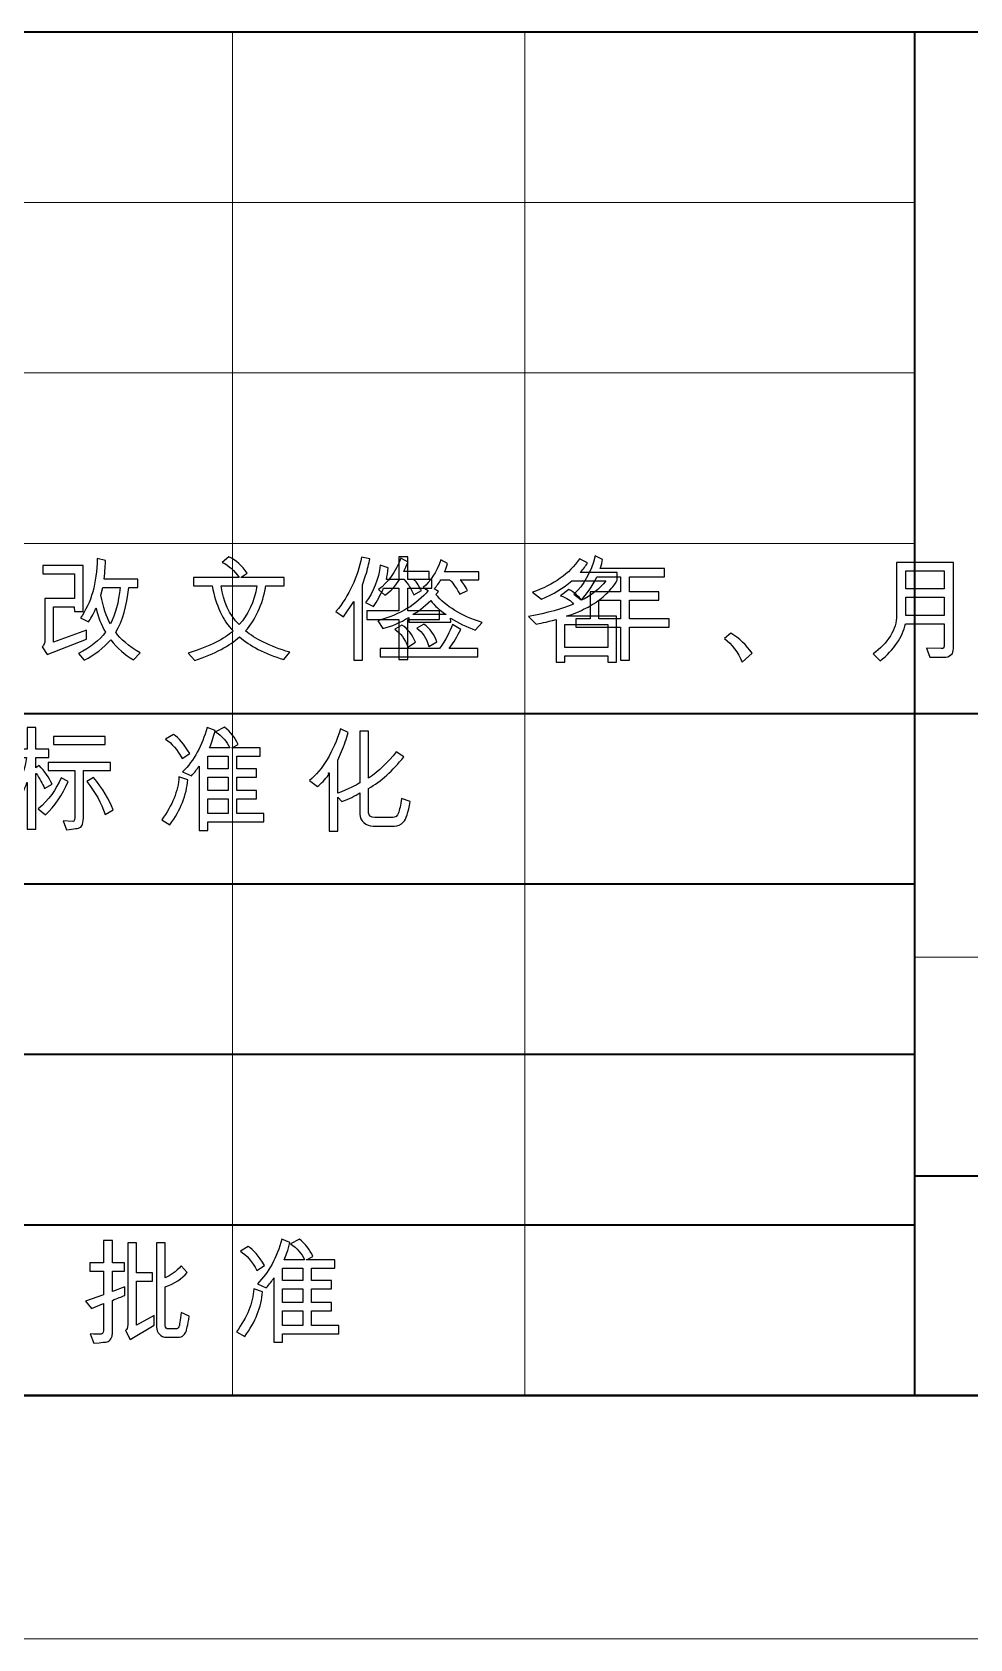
# Model space of a CAD drawing. Header units: millimetres. Extents: x -945 to 945, y -155 to 148.
# Drawn here: x -671.5 to -633, y -148.5 to -82.5 of the extents above; entities that cross this region are included whole.
import ezdxf

# ---------------------------------------------------------------- set-up
doc = ezdxf.new("R2010")
doc.units = ezdxf.units.MM
doc.header["$MEASUREMENT"] = 0
doc.layers.add('layer 1', color=7, linetype='Continuous')

msp = doc.modelspace()

# ---------------------------------------------------------------- linework, layer by layer
at = {"layer": 'layer 1', "lineweight": 35}
for points in [[(-535.2319, -82.5), (-535.2319, -82.5), (-715.2319, -82.5), (-715.2319, -82.5)], [(-635.2319, -82.5), (-635.2319, -82.5), (-635.2319, -138.5), (-635.2319, -138.5)], [(-585.2319, -110.5), (-585.2319, -110.5), (-715.2319, -110.5), (-715.2319, -110.5)], [(-635.2319, -117.5), (-635.2319, -117.5), (-715.2319, -117.5), (-715.2319, -117.5)], [(-635.2319, -124.5), (-635.2319, -124.5), (-715.2319, -124.5), (-715.2319, -124.5)], [(-535.2319, -129.5), (-535.2319, -129.5), (-635.2319, -129.5), (-635.2319, -129.5)], [(-635.2319, -131.5), (-635.2319, -131.5), (-715.2319, -131.5), (-715.2319, -131.5)], [(-935.2319, -138.5), (-935.2319, -138.5), (-535.2319, -138.5), (-535.2319, -138.5)], [(-535.2319, -138.5), (-535.2319, -138.5), (-715.2319, -138.5), (-715.2319, -138.5)]]:
    msp.add_open_spline(points, degree=3, dxfattribs=at)
at = {"layer": 'layer 1', "lineweight": 18}
for points in [[(-663.2319, -82.5), (-663.2319, -82.5), (-663.2319, -138.5), (-663.2319, -138.5)], [(-651.2319, -82.5), (-651.2319, -82.5), (-651.2319, -138.5), (-651.2319, -138.5)], [(-635.2319, -89.5), (-635.2319, -89.5), (-715.2319, -89.5), (-715.2319, -89.5)], [(-635.2319, -96.5), (-635.2319, -96.5), (-715.2319, -96.5), (-715.2319, -96.5)], [(-635.2319, -103.5), (-635.2319, -103.5), (-715.2319, -103.5), (-715.2319, -103.5)], [(-585.2319, -120.5), (-585.2319, -120.5), (-635.2319, -120.5), (-635.2319, -120.5)], [(-945.2319, -148.5), (-945.2319, -148.5), (-525.2319, -148.5), (-525.2319, -148.5)]]:
    msp.add_open_spline(points, degree=3, dxfattribs=at)
at = {"layer": 'layer 1', "color": 3}
for points, knots in [([(-667.0198, -108.0015), (-667.0198, -108.0015), (-667.3028, -108.279), (-667.3028, -108.279), (-667.6485, -108.0846), (-667.9597, -107.8102), (-668.2349, -107.4567), (-668.5257, -107.7985), (-668.8895, -108.0783), (-669.3261, -108.2978), (-669.3261, -108.2978), (-669.5605, -108.0195), (-669.5605, -108.0195), (-669.0674, -107.7718), (-668.6958, -107.4802), (-668.4465, -107.1447), (-668.6237, -106.8476), (-668.7538, -106.5215), (-668.8369, -106.1664), (-668.8369, -106.1664), (-668.8463, -106.1664), (-668.8463, -106.1664), (-668.9639, -106.4399), (-669.0643, -106.6257), (-669.1466, -106.7222), (-669.1466, -106.7222), (-669.4774, -106.5615), (-669.4774, -106.5615), (-669.0337, -105.9484), (-668.8048, -105.1371), (-668.7907, -104.1266), (-668.7907, -104.1266), (-668.4512, -104.205), (-668.4512, -104.205), (-668.4465, -104.3688), (-668.4654, -104.6244), (-668.5085, -104.9717), (-668.5085, -104.9717), (-667.1256, -104.9717), (-667.1256, -104.9717), (-667.1256, -104.9717), (-667.1256, -105.3166), (-667.1256, -105.3166), (-667.1256, -105.3166), (-667.4957, -105.3166), (-667.4957, -105.3166), (-667.5709, -106.0746), (-667.7481, -106.6853), (-668.0287, -107.1494), (-667.8374, -107.4355), (-667.5011, -107.7193), (-667.0198, -108.0015)], [0, 0, 0, 0, 0.0588235, 0.0588235, 0.0588235, 0.1176471, 0.1176471, 0.1176471, 0.1764706, 0.1764706, 0.1764706, 0.2352941, 0.2352941, 0.2352941, 0.2941176, 0.2941176, 0.2941176, 0.3529412, 0.3529412, 0.3529412, 0.4117647, 0.4117647, 0.4117647, 0.4705882, 0.4705882, 0.4705882, 0.5294118, 0.5294118, 0.5294118, 0.5882353, 0.5882353, 0.5882353, 0.6470588, 0.6470588, 0.6470588, 0.7058824, 0.7058824, 0.7058824, 0.7647059, 0.7647059, 0.7647059, 0.8235294, 0.8235294, 0.8235294, 0.8823529, 0.8823529, 0.8823529, 0.9411765, 0.9411765, 0.9411765, 1, 1, 1, 1]), ([(-660.8859, -107.9733), (-660.8859, -107.9733), (-661.1297, -108.2743), (-661.1297, -108.2743), (-661.9152, -108.0235), (-662.5219, -107.7122), (-662.9507, -107.3422), (-663.3458, -107.7083), (-663.9549, -108.0313), (-664.7788, -108.3112), (-664.7788, -108.3112), (-665.0477, -108.0148), (-665.0477, -108.0148), (-664.1658, -107.7303), (-663.5543, -107.4245), (-663.2125, -107.0984), (-663.6304, -106.6665), (-663.9165, -106.0503), (-664.0694, -105.25), (-664.0694, -105.25), (-664.836, -105.25), (-664.836, -105.25), (-664.836, -105.25), (-664.836, -104.9027), (-664.836, -104.9027), (-664.836, -104.9027), (-662.9601, -104.9027), (-662.9601, -104.9027), (-663.153, -104.6213), (-663.3834, -104.4135), (-663.6515, -104.2803), (-663.6515, -104.2803), (-663.3826, -104.0553), (-663.3826, -104.0553), (-663.0918, -104.1979), (-662.8417, -104.419), (-662.634, -104.7193), (-662.634, -104.7193), (-662.8747, -104.8917), (-662.8747, -104.8917), (-662.8747, -104.8917), (-662.8747, -104.9027), (-662.8747, -104.9027), (-662.8747, -104.9027), (-661.1156, -104.9027), (-661.1156, -104.9027), (-661.1156, -104.9027), (-661.1156, -105.25), (-661.1156, -105.25), (-661.1156, -105.25), (-661.8642, -105.25), (-661.8642, -105.25), (-662.0022, -106.0151), (-662.2797, -106.6304), (-662.6959, -107.0937), (-662.3165, -107.4245), (-661.7129, -107.7177), (-660.8859, -107.9733)], [0, 0, 0, 0, 0.0526316, 0.0526316, 0.0526316, 0.1052632, 0.1052632, 0.1052632, 0.1578947, 0.1578947, 0.1578947, 0.2105263, 0.2105263, 0.2105263, 0.2631579, 0.2631579, 0.2631579, 0.3157895, 0.3157895, 0.3157895, 0.3684211, 0.3684211, 0.3684211, 0.4210526, 0.4210526, 0.4210526, 0.4736842, 0.4736842, 0.4736842, 0.5263158, 0.5263158, 0.5263158, 0.5789474, 0.5789474, 0.5789474, 0.6315789, 0.6315789, 0.6315789, 0.6842105, 0.6842105, 0.6842105, 0.7368421, 0.7368421, 0.7368421, 0.7894737, 0.7894737, 0.7894737, 0.8421053, 0.8421053, 0.8421053, 0.8947368, 0.8947368, 0.8947368, 0.9473684, 0.9473684, 0.9473684, 1, 1, 1, 1]), ([(-657.5999, -104.1407), (-657.6305, -104.3195), (-657.6861, -104.5452), (-657.7677, -104.818), (-657.7677, -104.818), (-657.8915, -105.2084), (-657.8915, -105.2084), (-657.8915, -105.2084), (-657.8915, -108.3018), (-657.8915, -108.3018), (-657.8915, -108.3018), (-658.2474, -108.3018), (-658.2474, -108.3018), (-658.2474, -108.3018), (-658.2474, -105.8857), (-658.2474, -105.8857), (-658.2474, -105.8857), (-658.6817, -106.5152), (-658.6817, -106.5152), (-658.6817, -106.5152), (-658.9866, -106.2996), (-658.9866, -106.2996), (-658.4418, -105.6349), (-658.0922, -104.8917), (-657.9378, -104.0694), (-657.9378, -104.0694), (-657.5999, -104.1407), (-657.5999, -104.1407)], [0, 0, 0, 0, 0.1111111, 0.1111111, 0.1111111, 0.2222222, 0.2222222, 0.2222222, 0.3333333, 0.3333333, 0.3333333, 0.4444444, 0.4444444, 0.4444444, 0.5555556, 0.5555556, 0.5555556, 0.6666667, 0.6666667, 0.6666667, 0.7777778, 0.7777778, 0.7777778, 0.8888889, 0.8888889, 0.8888889, 1, 1, 1, 1]), ([(-654.7292, -106.632), (-654.7292, -106.632), (-656.0289, -106.632), (-656.0289, -106.632), (-656.0289, -106.632), (-656.0289, -108.2743), (-656.0289, -108.2743), (-656.0289, -108.2743), (-656.3989, -108.2743), (-656.3989, -108.2743), (-656.3989, -108.2743), (-656.3989, -106.632), (-656.3989, -106.632), (-656.3989, -106.632), (-657.712, -106.632), (-657.712, -106.632), (-657.712, -106.632), (-657.712, -106.2761), (-657.712, -106.2761), (-657.712, -106.2761), (-656.3989, -106.2761), (-656.3989, -106.2761), (-656.3989, -106.2761), (-656.3989, -105.3393), (-656.3989, -105.3393), (-656.3989, -105.3393), (-657.0347, -105.3393), (-657.0347, -105.3393), (-657.1585, -105.6255), (-657.295, -105.8787), (-657.4439, -106.0974), (-657.4439, -106.0974), (-657.7724, -105.932), (-657.7724, -105.932), (-657.4368, -105.4922), (-657.2362, -104.9811), (-657.1703, -104.3978), (-657.1703, -104.3978), (-656.8465, -104.5013), (-656.8465, -104.5013), (-656.856, -104.6848), (-656.8795, -104.8447), (-656.9179, -104.9811), (-656.9179, -104.9811), (-656.3989, -104.9811), (-656.3989, -104.9811), (-656.3989, -104.9811), (-656.3989, -104.0506), (-656.3989, -104.0506), (-656.3989, -104.0506), (-656.0289, -104.0506), (-656.0289, -104.0506), (-656.0289, -104.0506), (-656.0289, -104.9811), (-656.0289, -104.9811), (-656.0289, -104.9811), (-655.0506, -104.9811), (-655.0506, -104.9811), (-655.0506, -104.9811), (-655.0506, -105.3393), (-655.0506, -105.3393), (-655.0506, -105.3393), (-656.0289, -105.3393), (-656.0289, -105.3393), (-656.0289, -105.3393), (-656.0289, -106.2761), (-656.0289, -106.2761), (-656.0289, -106.2761), (-654.7292, -106.2761), (-654.7292, -106.2761), (-654.7292, -106.2761), (-654.7292, -106.632), (-654.7292, -106.632)], [0, 0, 0, 0, 0.0416667, 0.0416667, 0.0416667, 0.0833333, 0.0833333, 0.0833333, 0.125, 0.125, 0.125, 0.1666667, 0.1666667, 0.1666667, 0.2083333, 0.2083333, 0.2083333, 0.25, 0.25, 0.25, 0.2916667, 0.2916667, 0.2916667, 0.3333333, 0.3333333, 0.3333333, 0.375, 0.375, 0.375, 0.4166667, 0.4166667, 0.4166667, 0.4583333, 0.4583333, 0.4583333, 0.5, 0.5, 0.5, 0.5416667, 0.5416667, 0.5416667, 0.5833333, 0.5833333, 0.5833333, 0.625, 0.625, 0.625, 0.6666667, 0.6666667, 0.6666667, 0.7083333, 0.7083333, 0.7083333, 0.75, 0.75, 0.75, 0.7916667, 0.7916667, 0.7916667, 0.8333333, 0.8333333, 0.8333333, 0.875, 0.875, 0.875, 0.9166667, 0.9166667, 0.9166667, 0.9583333, 0.9583333, 0.9583333, 1, 1, 1, 1]), ([(-652.9791, -106.7559), (-652.9791, -106.7559), (-653.266, -107.0616), (-653.266, -107.0616), (-653.6242, -106.9315), (-653.9629, -106.7669), (-654.2811, -106.5678), (-654.2811, -106.5678), (-654.2764, -106.7402), (-654.2764, -106.7402), (-654.2764, -106.7402), (-655.9987, -106.7402), (-655.9987, -106.7402), (-655.9987, -106.7402), (-655.9987, -106.5427), (-655.9987, -106.5427), (-656.3436, -106.7551), (-656.698, -106.9064), (-657.0625, -106.995), (-657.0625, -106.995), (-657.2647, -106.6799), (-657.2647, -106.6799), (-656.364, -106.429), (-655.6742, -106.0135), (-655.1952, -105.4334), (-655.1952, -105.4334), (-655.4021, -105.3064), (-655.4021, -105.3064), (-655.1121, -105.0783), (-654.8706, -104.702), (-654.6762, -104.1768), (-654.6762, -104.1768), (-654.405, -104.3328), (-654.405, -104.3328), (-654.4371, -104.4528), (-654.4779, -104.5664), (-654.5265, -104.6754), (-654.5265, -104.6754), (-653.1147, -104.6754), (-653.1147, -104.6754), (-653.1147, -104.6754), (-653.1147, -104.9921), (-653.1147, -104.9921), (-653.1147, -104.9921), (-653.8813, -104.9921), (-653.8813, -104.9921), (-653.8061, -105.0674), (-653.7065, -105.2155), (-653.5803, -105.4381), (-653.5803, -105.4381), (-653.9064, -105.5894), (-653.9064, -105.5894), (-654.0781, -105.268), (-654.2192, -105.0689), (-654.329, -104.9921), (-654.329, -104.9921), (-654.6762, -104.9921), (-654.6762, -104.9921), (-654.7601, -105.1316), (-654.851, -105.2563), (-654.949, -105.3668), (-654.949, -105.3668), (-654.7703, -105.4766), (-654.7703, -105.4766), (-654.7703, -105.4766), (-654.8848, -105.5941), (-654.8848, -105.5941), (-654.481, -106.0872), (-653.8453, -106.4745), (-652.9791, -106.7559)], [0, 0, 0, 0, 0.0434783, 0.0434783, 0.0434783, 0.0869565, 0.0869565, 0.0869565, 0.1304348, 0.1304348, 0.1304348, 0.173913, 0.173913, 0.173913, 0.2173913, 0.2173913, 0.2173913, 0.2608696, 0.2608696, 0.2608696, 0.3043478, 0.3043478, 0.3043478, 0.3478261, 0.3478261, 0.3478261, 0.3913043, 0.3913043, 0.3913043, 0.4347826, 0.4347826, 0.4347826, 0.4782609, 0.4782609, 0.4782609, 0.5217391, 0.5217391, 0.5217391, 0.5652174, 0.5652174, 0.5652174, 0.6086957, 0.6086957, 0.6086957, 0.6521739, 0.6521739, 0.6521739, 0.6956522, 0.6956522, 0.6956522, 0.7391304, 0.7391304, 0.7391304, 0.7826087, 0.7826087, 0.7826087, 0.826087, 0.826087, 0.826087, 0.8695652, 0.8695652, 0.8695652, 0.9130435, 0.9130435, 0.9130435, 0.9565217, 0.9565217, 0.9565217, 1, 1, 1, 1]), ([(-655.1607, -104.967), (-655.1607, -104.967), (-655.7878, -104.9764), (-655.7878, -104.9764), (-655.6624, -105.1167), (-655.5589, -105.2727), (-655.4774, -105.4421), (-655.4774, -105.4421), (-655.7925, -105.6075), (-655.7925, -105.6075), (-655.8811, -105.3872), (-656.0175, -105.1755), (-656.2009, -104.9717), (-656.2009, -104.9717), (-656.3664, -104.9717), (-656.3664, -104.9717), (-656.5255, -105.2469), (-656.7309, -105.4656), (-656.9817, -105.6263), (-656.9817, -105.6263), (-657.2365, -105.3919), (-657.2365, -105.3919), (-656.8492, -105.1089), (-656.5435, -104.6809), (-656.3185, -104.1078), (-656.3185, -104.1078), (-656.0269, -104.2709), (-656.0269, -104.2709), (-656.0849, -104.412), (-656.1445, -104.539), (-656.2057, -104.6527), (-656.2057, -104.6527), (-655.1607, -104.6613), (-655.1607, -104.6613), (-655.1607, -104.6613), (-655.1607, -104.967), (-655.1607, -104.967)], [0, 0, 0, 0, 0.0833333, 0.0833333, 0.0833333, 0.1666667, 0.1666667, 0.1666667, 0.25, 0.25, 0.25, 0.3333333, 0.3333333, 0.3333333, 0.4166667, 0.4166667, 0.4166667, 0.5, 0.5, 0.5, 0.5833333, 0.5833333, 0.5833333, 0.6666667, 0.6666667, 0.6666667, 0.75, 0.75, 0.75, 0.8333333, 0.8333333, 0.8333333, 0.9166667, 0.9166667, 0.9166667, 1, 1, 1, 1]), ([(-647.4393, -105.0062), (-647.4393, -105.0321), (-647.5005, -105.1246), (-647.622, -105.2829), (-647.7443, -105.4413), (-647.8987, -105.5965), (-648.086, -105.7478), (-648.2734, -105.8991), (-648.4866, -106.0378), (-648.7257, -106.1633), (-648.9648, -106.2887), (-649.229, -106.3984), (-649.5183, -106.4917), (-649.5183, -106.4917), (-647.4668, -106.4917), (-647.4668, -106.4917), (-647.4668, -106.4917), (-647.4668, -108.3818), (-647.4668, -108.3818), (-647.4668, -108.3818), (-647.8258, -108.3818), (-647.8258, -108.3818), (-647.8258, -108.3818), (-647.8258, -108.1199), (-647.8258, -108.1199), (-647.8258, -108.1199), (-649.5896, -108.1199), (-649.5896, -108.1199), (-649.5896, -108.1199), (-649.5896, -108.3818), (-649.5896, -108.3818), (-649.5896, -108.3818), (-649.9478, -108.3818), (-649.9478, -108.3818), (-649.9478, -108.3818), (-649.9478, -106.6226), (-649.9478, -106.6226), (-650.3641, -106.7363), (-650.6377, -106.8022), (-650.7694, -106.8202), (-650.7694, -106.8202), (-651.0751, -106.5011), (-651.0751, -106.5011), (-650.299, -106.3569), (-649.6829, -106.1884), (-649.2266, -105.9932), (-649.3293, -105.8591), (-649.5081, -105.7439), (-649.7636, -105.649), (-649.7636, -105.649), (-649.4305, -105.3919), (-649.4305, -105.3919), (-649.1984, -105.5158), (-649.0236, -105.6631), (-648.9068, -105.8325), (-648.5109, -105.6459), (-648.1754, -105.3825), (-647.901, -105.043), (-647.901, -105.043), (-649.3019, -105.043), (-649.3019, -105.043), (-649.6468, -105.3409), (-650.0623, -105.591), (-650.5491, -105.7917), (-650.5491, -105.7917), (-650.9215, -105.5087), (-650.9215, -105.5087), (-650.0396, -105.203), (-649.3944, -104.7452), (-648.9875, -104.1353), (-648.9875, -104.1353), (-648.6638, -104.3054), (-648.6638, -104.3054), (-648.7312, -104.4222), (-648.8284, -104.5539), (-648.9554, -104.7005), (-648.9554, -104.7005), (-647.4393, -104.7005), (-647.4393, -104.7005), (-647.4393, -104.7005), (-647.4393, -105.0062), (-647.4393, -105.0062)], [0, 0, 0, 0, 0.037037, 0.037037, 0.037037, 0.0740741, 0.0740741, 0.0740741, 0.1111111, 0.1111111, 0.1111111, 0.1481481, 0.1481481, 0.1481481, 0.1851852, 0.1851852, 0.1851852, 0.2222222, 0.2222222, 0.2222222, 0.2592593, 0.2592593, 0.2592593, 0.2962963, 0.2962963, 0.2962963, 0.3333333, 0.3333333, 0.3333333, 0.3703704, 0.3703704, 0.3703704, 0.4074074, 0.4074074, 0.4074074, 0.4444444, 0.4444444, 0.4444444, 0.4814815, 0.4814815, 0.4814815, 0.5185185, 0.5185185, 0.5185185, 0.5555556, 0.5555556, 0.5555556, 0.5925926, 0.5925926, 0.5925926, 0.6296296, 0.6296296, 0.6296296, 0.6666667, 0.6666667, 0.6666667, 0.7037037, 0.7037037, 0.7037037, 0.7407407, 0.7407407, 0.7407407, 0.7777778, 0.7777778, 0.7777778, 0.8148148, 0.8148148, 0.8148148, 0.8518519, 0.8518519, 0.8518519, 0.8888889, 0.8888889, 0.8888889, 0.9259259, 0.9259259, 0.9259259, 0.962963, 0.962963, 0.962963, 1, 1, 1, 1]), ([(-645.3082, -106.9377), (-645.3082, -106.9377), (-646.9317, -106.9377), (-646.9317, -106.9377), (-646.9317, -106.9377), (-646.9317, -108.2924), (-646.9317, -108.2924), (-646.9317, -108.2924), (-647.3017, -108.2924), (-647.3017, -108.2924), (-647.3017, -108.2924), (-647.3017, -106.9377), (-647.3017, -106.9377), (-647.3017, -106.9377), (-649.1368, -106.9377), (-649.1368, -106.9377), (-649.1368, -106.9377), (-649.1368, -106.5952), (-649.1368, -106.5952), (-649.1368, -106.5952), (-648.5489, -106.5952), (-648.5489, -106.5952), (-648.5489, -106.5952), (-648.5489, -105.4859), (-648.5489, -105.4859), (-648.5489, -105.4859), (-647.3017, -105.4859), (-647.3017, -105.4859), (-647.3017, -105.4859), (-647.3017, -104.8729), (-647.3017, -104.8729), (-647.3017, -104.8729), (-648.2706, -104.8729), (-648.2706, -104.8729), (-648.4729, -105.2923), (-648.69, -105.6074), (-648.9205, -105.8191), (-648.9205, -105.8191), (-649.2168, -105.58), (-649.2168, -105.58), (-648.8099, -105.2186), (-648.5199, -104.6981), (-648.3467, -104.0184), (-648.3467, -104.0184), (-648.0456, -104.1635), (-648.0456, -104.1635), (-648.0566, -104.2552), (-648.0864, -104.3775), (-648.135, -104.5303), (-648.135, -104.5303), (-645.501, -104.5303), (-645.501, -104.5303), (-645.501, -104.5303), (-645.501, -104.8729), (-645.501, -104.8729), (-645.501, -104.8729), (-646.9317, -104.8729), (-646.9317, -104.8729), (-646.9317, -104.8729), (-646.9317, -105.4859), (-646.9317, -105.4859), (-646.9317, -105.4859), (-645.7307, -105.4859), (-645.7307, -105.4859), (-645.7307, -105.4859), (-645.7307, -105.8285), (-645.7307, -105.8285), (-645.7307, -105.8285), (-646.9317, -105.8285), (-646.9317, -105.8285), (-646.9317, -105.8285), (-646.9317, -106.5952), (-646.9317, -106.5952), (-646.9317, -106.5952), (-645.3082, -106.5952), (-645.3082, -106.5952), (-645.3082, -106.5952), (-645.3082, -106.9377), (-645.3082, -106.9377)], [0, 0, 0, 0, 0.0384615, 0.0384615, 0.0384615, 0.0769231, 0.0769231, 0.0769231, 0.1153846, 0.1153846, 0.1153846, 0.1538462, 0.1538462, 0.1538462, 0.1923077, 0.1923077, 0.1923077, 0.2307692, 0.2307692, 0.2307692, 0.2692308, 0.2692308, 0.2692308, 0.3076923, 0.3076923, 0.3076923, 0.3461538, 0.3461538, 0.3461538, 0.3846154, 0.3846154, 0.3846154, 0.4230769, 0.4230769, 0.4230769, 0.4615385, 0.4615385, 0.4615385, 0.5, 0.5, 0.5, 0.5384615, 0.5384615, 0.5384615, 0.5769231, 0.5769231, 0.5769231, 0.6153846, 0.6153846, 0.6153846, 0.6538462, 0.6538462, 0.6538462, 0.6923077, 0.6923077, 0.6923077, 0.7307692, 0.7307692, 0.7307692, 0.7692308, 0.7692308, 0.7692308, 0.8076923, 0.8076923, 0.8076923, 0.8461538, 0.8461538, 0.8461538, 0.8846154, 0.8846154, 0.8846154, 0.9230769, 0.9230769, 0.9230769, 0.9615385, 0.9615385, 0.9615385, 1, 1, 1, 1]), ([(-669.2273, -107.4363), (-669.2273, -107.4363), (-670.8398, -108.0634), (-670.8398, -108.0634), (-670.8398, -108.0634), (-671.0437, -107.7436), (-671.0437, -107.7436), (-670.9708, -107.6793), (-670.9339, -107.5915), (-670.9339, -107.4802), (-670.9339, -107.4802), (-670.9339, -105.7666), (-670.9339, -105.7666), (-670.9339, -105.7666), (-669.7212, -105.7666), (-669.7212, -105.7666), (-669.7212, -105.7666), (-669.7212, -104.7561), (-669.7212, -104.7561), (-669.7212, -104.7561), (-671.0233, -104.7561), (-671.0233, -104.7561), (-671.0233, -104.7561), (-671.0233, -104.4135), (-671.0233, -104.4135), (-671.0233, -104.4135), (-669.3629, -104.4135), (-669.3629, -104.4135), (-669.3629, -104.4135), (-669.3629, -106.2996), (-669.3629, -106.2996), (-669.3629, -106.2996), (-669.7259, -106.2996), (-669.7259, -106.2996), (-669.7259, -106.2996), (-669.7306, -106.1107), (-669.7306, -106.1107), (-669.7306, -106.1107), (-670.578, -106.1107), (-670.578, -106.1107), (-670.578, -106.1107), (-670.578, -107.5649), (-670.578, -107.5649), (-670.578, -107.5649), (-669.2273, -107.071), (-669.2273, -107.071), (-669.2273, -107.071), (-669.2273, -107.4363), (-669.2273, -107.4363)], [0, 0, 0, 0, 0.0625, 0.0625, 0.0625, 0.125, 0.125, 0.125, 0.1875, 0.1875, 0.1875, 0.25, 0.25, 0.25, 0.3125, 0.3125, 0.3125, 0.375, 0.375, 0.375, 0.4375, 0.4375, 0.4375, 0.5, 0.5, 0.5, 0.5625, 0.5625, 0.5625, 0.625, 0.625, 0.625, 0.6875, 0.6875, 0.6875, 0.75, 0.75, 0.75, 0.8125, 0.8125, 0.8125, 0.875, 0.875, 0.875, 0.9375, 0.9375, 0.9375, 1, 1, 1, 1]), ([(-633.6322, -107.822), (-633.6322, -107.9318), (-633.6682, -108.0196), (-633.7403, -108.0838), (-633.8125, -108.1481), (-633.9097, -108.1803), (-634.032, -108.1803), (-634.032, -108.1803), (-634.6019, -108.1803), (-634.6019, -108.1803), (-634.6019, -108.1803), (-634.7438, -107.8032), (-634.7438, -107.8032), (-634.7438, -107.8032), (-634.1354, -107.822), (-634.1354, -107.822), (-634.057, -107.8259), (-634.0186, -107.793), (-634.0186, -107.7232), (-634.0186, -107.7232), (-634.0186, -106.8021), (-634.0186, -106.8021), (-634.0186, -106.8021), (-635.6029, -106.8021), (-635.6029, -106.8021), (-635.7221, -107.3564), (-636.0709, -107.8659), (-636.6479, -108.3315), (-636.6479, -108.3315), (-636.9348, -108.0399), (-636.9348, -108.0399), (-636.6306, -107.8212), (-636.3923, -107.5735), (-636.2222, -107.2968), (-636.0513, -107.0208), (-635.9659, -106.7433), (-635.9659, -106.4643), (-635.9659, -106.4643), (-635.9659, -104.2897), (-635.9659, -104.2897), (-635.9659, -104.2897), (-633.6322, -104.2897), (-633.6322, -104.2897), (-633.6322, -104.2897), (-633.6322, -107.822), (-633.6322, -107.822)], [0, 0, 0, 0, 0.0666667, 0.0666667, 0.0666667, 0.1333333, 0.1333333, 0.1333333, 0.2, 0.2, 0.2, 0.2666667, 0.2666667, 0.2666667, 0.3333333, 0.3333333, 0.3333333, 0.4, 0.4, 0.4, 0.4666667, 0.4666667, 0.4666667, 0.5333333, 0.5333333, 0.5333333, 0.6, 0.6, 0.6, 0.6666667, 0.6666667, 0.6666667, 0.7333333, 0.7333333, 0.7333333, 0.8, 0.8, 0.8, 0.8666667, 0.8666667, 0.8666667, 0.9333333, 0.9333333, 0.9333333, 1, 1, 1, 1]), ([(-634.0186, -105.3715), (-634.0186, -105.3715), (-634.0186, -104.6338), (-634.0186, -104.6338), (-634.0186, -104.6338), (-635.5935, -104.6338), (-635.5935, -104.6338), (-635.5935, -104.6338), (-635.5935, -105.3715), (-635.5935, -105.3715), (-635.5935, -105.3715), (-634.0186, -105.3715), (-634.0186, -105.3715)], [0, 0, 0, 0, 0.25, 0.25, 0.25, 0.5, 0.5, 0.5, 0.75, 0.75, 0.75, 1, 1, 1, 1]), ([(-667.8492, -105.3166), (-667.8492, -105.3166), (-668.5586, -105.3166), (-668.5586, -105.3166), (-668.5586, -105.3166), (-668.6347, -105.6215), (-668.6347, -105.6215), (-668.5461, -106.1115), (-668.416, -106.5066), (-668.2443, -106.8068), (-668.042, -106.4164), (-667.9103, -105.9194), (-667.8492, -105.3166)], [0, 0, 0, 0, 0.25, 0.25, 0.25, 0.5, 0.5, 0.5, 0.75, 0.75, 0.75, 1, 1, 1, 1]), ([(-662.2295, -105.25), (-662.2295, -105.25), (-663.7017, -105.25), (-663.7017, -105.25), (-663.621, -105.899), (-663.3732, -106.429), (-662.9601, -106.839), (-662.5972, -106.4439), (-662.3534, -105.9139), (-662.2295, -105.25)], [0, 0, 0, 0, 0.3333333, 0.3333333, 0.3333333, 0.6666667, 0.6666667, 0.6666667, 1, 1, 1, 1]), ([(-654.4693, -106.4251), (-654.4693, -106.4251), (-654.4693, -106.4118), (-654.4693, -106.4118), (-654.7327, -106.2526), (-654.942, -106.0637), (-655.0964, -105.8466), (-655.3919, -106.1296), (-655.6334, -106.3185), (-655.82, -106.4118), (-655.82, -106.4118), (-655.82, -106.4251), (-655.82, -106.4251), (-655.82, -106.4251), (-654.4693, -106.4251), (-654.4693, -106.4251)], [0, 0, 0, 0, 0.2, 0.2, 0.2, 0.4, 0.4, 0.4, 0.6, 0.6, 0.6, 0.8, 0.8, 0.8, 1, 1, 1, 1]), ([(-647.3017, -106.5952), (-647.3017, -106.5952), (-647.3017, -105.8285), (-647.3017, -105.8285), (-647.3017, -105.8285), (-648.1907, -105.8285), (-648.1907, -105.8285), (-648.1907, -105.8285), (-648.1907, -106.5952), (-648.1907, -106.5952), (-648.1907, -106.5952), (-647.3017, -106.5952), (-647.3017, -106.5952)], [0, 0, 0, 0, 0.25, 0.25, 0.25, 0.5, 0.5, 0.5, 0.75, 0.75, 0.75, 1, 1, 1, 1]), ([(-634.0186, -106.4596), (-634.0186, -106.4596), (-634.0186, -105.7156), (-634.0186, -105.7156), (-634.0186, -105.7156), (-635.5849, -105.7156), (-635.5849, -105.7156), (-635.5849, -105.7156), (-635.5935, -106.4596), (-635.5935, -106.4596), (-635.5935, -106.4596), (-634.0186, -106.4596), (-634.0186, -106.4596)], [0, 0, 0, 0, 0.25, 0.25, 0.25, 0.5, 0.5, 0.5, 0.75, 0.75, 0.75, 1, 1, 1, 1]), ([(-653.1672, -108.1615), (-653.1672, -108.1615), (-657.1659, -108.1615), (-657.1659, -108.1615), (-657.1659, -108.1615), (-657.1659, -107.8236), (-657.1659, -107.8236), (-657.1659, -107.8236), (-654.7382, -107.8236), (-654.7382, -107.8236), (-654.4795, -107.4536), (-654.3023, -107.1251), (-654.2074, -106.839), (-654.2074, -106.839), (-653.8586, -107.0318), (-653.8586, -107.0318), (-653.9903, -107.3023), (-654.1502, -107.5665), (-654.3384, -107.8236), (-654.3384, -107.8236), (-653.1672, -107.8236), (-653.1672, -107.8236), (-653.1672, -107.8236), (-653.1672, -108.1615), (-653.1672, -108.1615)], [0, 0, 0, 0, 0.125, 0.125, 0.125, 0.25, 0.25, 0.25, 0.375, 0.375, 0.375, 0.5, 0.5, 0.5, 0.625, 0.625, 0.625, 0.75, 0.75, 0.75, 0.875, 0.875, 0.875, 1, 1, 1, 1]), ([(-655.7165, -107.5641), (-655.7165, -107.5641), (-656.0308, -107.7617), (-656.0308, -107.7617), (-656.1539, -107.434), (-656.3342, -107.1894), (-656.5733, -107.0271), (-656.5733, -107.0271), (-656.277, -106.8594), (-656.277, -106.8594), (-656.0363, -107.006), (-655.8498, -107.2412), (-655.7165, -107.5641)], [0, 0, 0, 0, 0.25, 0.25, 0.25, 0.5, 0.5, 0.5, 0.75, 0.75, 0.75, 1, 1, 1, 1]), ([(-654.8416, -107.5508), (-654.8416, -107.5508), (-655.1748, -107.7342), (-655.1748, -107.7342), (-655.2728, -107.3948), (-655.4358, -107.1447), (-655.664, -106.9856), (-655.664, -106.9856), (-655.3716, -106.8202), (-655.3716, -106.8202), (-655.1191, -107.0068), (-654.9428, -107.2506), (-654.8416, -107.5508)], [0, 0, 0, 0, 0.25, 0.25, 0.25, 0.5, 0.5, 0.5, 0.75, 0.75, 0.75, 1, 1, 1, 1]), ([(-647.8258, -107.7758), (-647.8258, -107.7758), (-647.8258, -106.8343), (-647.8258, -106.8343), (-647.8258, -106.8343), (-649.5896, -106.8343), (-649.5896, -106.8343), (-649.5896, -106.8343), (-649.5896, -107.7758), (-649.5896, -107.7758), (-649.5896, -107.7758), (-647.8258, -107.7758), (-647.8258, -107.7758)], [0, 0, 0, 0, 0.25, 0.25, 0.25, 0.5, 0.5, 0.5, 0.75, 0.75, 0.75, 1, 1, 1, 1]), ([(-641.8999, -108.0148), (-641.8999, -108.0148), (-642.3091, -108.3778), (-642.3091, -108.3778), (-642.4808, -107.9702), (-642.723, -107.6488), (-643.0374, -107.4128), (-643.0374, -107.4128), (-642.7756, -107.1878), (-642.7756, -107.1878), (-642.4275, -107.4003), (-642.1359, -107.6762), (-641.8999, -108.0148)], [0, 0, 0, 0, 0.25, 0.25, 0.25, 0.5, 0.5, 0.5, 0.75, 0.75, 0.75, 1, 1, 1, 1]), ([(-670.642, -113.3914), (-670.642, -113.3914), (-670.9524, -113.5654), (-670.9524, -113.5654), (-671.0347, -113.3694), (-671.1507, -113.1641), (-671.2989, -112.9477), (-671.2989, -112.9477), (-671.3083, -112.9477), (-671.3083, -112.9477), (-671.3083, -112.9477), (-671.3083, -115.2446), (-671.3083, -115.2446), (-671.3083, -115.2446), (-671.6665, -115.2446), (-671.6665, -115.2446), (-671.6665, -115.2446), (-671.6665, -113.3295), (-671.6665, -113.3295), (-671.6665, -113.3295), (-671.6759, -113.3295), (-671.6759, -113.3295), (-671.7583, -113.6203), (-671.9292, -113.9009), (-672.1878, -114.1722), (-672.1878, -114.1722), (-672.452, -113.9174), (-672.452, -113.9174), (-672.0444, -113.5051), (-671.7904, -112.9665), (-671.6893, -112.3002), (-671.6893, -112.3002), (-672.2772, -112.3002), (-672.2772, -112.3002), (-672.2772, -112.3002), (-672.2772, -111.956), (-672.2772, -111.956), (-672.2772, -111.956), (-671.6665, -111.956), (-671.6665, -111.956), (-671.6665, -111.956), (-671.6665, -111.0671), (-671.6665, -111.0671), (-671.6665, -111.0671), (-671.3083, -111.0671), (-671.3083, -111.0671), (-671.3083, -111.0671), (-671.3083, -111.956), (-671.3083, -111.956), (-671.3083, -111.956), (-670.7729, -111.956), (-670.7729, -111.956), (-670.7729, -111.956), (-670.7729, -112.3002), (-670.7729, -112.3002), (-670.7729, -112.3002), (-671.3083, -112.3002), (-671.3083, -112.3002), (-671.3083, -112.3002), (-671.3083, -112.7141), (-671.3083, -112.7141), (-671.3083, -112.7141), (-671.1727, -112.6286), (-671.1727, -112.6286), (-670.9477, -112.8646), (-670.7705, -113.1186), (-670.642, -113.3914)], [0, 0, 0, 0, 0.0454545, 0.0454545, 0.0454545, 0.0909091, 0.0909091, 0.0909091, 0.1363636, 0.1363636, 0.1363636, 0.1818182, 0.1818182, 0.1818182, 0.2272727, 0.2272727, 0.2272727, 0.2727273, 0.2727273, 0.2727273, 0.3181818, 0.3181818, 0.3181818, 0.3636364, 0.3636364, 0.3636364, 0.4090909, 0.4090909, 0.4090909, 0.4545455, 0.4545455, 0.4545455, 0.5, 0.5, 0.5, 0.5454545, 0.5454545, 0.5454545, 0.5909091, 0.5909091, 0.5909091, 0.6363636, 0.6363636, 0.6363636, 0.6818182, 0.6818182, 0.6818182, 0.7272727, 0.7272727, 0.7272727, 0.7727273, 0.7727273, 0.7727273, 0.8181818, 0.8181818, 0.8181818, 0.8636364, 0.8636364, 0.8636364, 0.9090909, 0.9090909, 0.9090909, 0.9545455, 0.9545455, 0.9545455, 1, 1, 1, 1]), ([(-668.458, -111.7632), (-668.458, -111.7632), (-670.5894, -111.7632), (-670.5894, -111.7632), (-670.5894, -111.7632), (-670.5894, -111.4394), (-670.5894, -111.4394), (-670.5894, -111.4394), (-668.458, -111.4394), (-668.458, -111.4394), (-668.458, -111.4394), (-668.458, -111.7632), (-668.458, -111.7632)], [0, 0, 0, 0, 0.25, 0.25, 0.25, 0.5, 0.5, 0.5, 0.75, 0.75, 0.75, 1, 1, 1, 1]), ([(-664.9901, -112.1348), (-664.9901, -112.1348), (-665.3053, -112.337), (-665.3053, -112.337), (-665.5012, -111.9725), (-665.727, -111.7075), (-665.9826, -111.5421), (-665.9826, -111.5421), (-665.6565, -111.3493), (-665.6565, -111.3493), (-665.4448, -111.4857), (-665.223, -111.7475), (-664.9901, -112.1348)], [0, 0, 0, 0, 0.25, 0.25, 0.25, 0.5, 0.5, 0.5, 0.75, 0.75, 0.75, 1, 1, 1, 1]), ([(-661.9407, -114.9436), (-661.9407, -114.9436), (-664.2462, -114.9436), (-664.2462, -114.9436), (-664.2462, -114.9436), (-664.2462, -115.2908), (-664.2462, -115.2908), (-664.2462, -115.2908), (-664.6091, -115.2908), (-664.6091, -115.2908), (-664.6091, -115.2908), (-664.6091, -112.6475), (-664.6091, -112.6475), (-664.6844, -112.7745), (-664.7879, -112.9077), (-664.9196, -113.0465), (-664.9196, -113.0465), (-665.2802, -112.8834), (-665.2802, -112.8834), (-664.8145, -112.417), (-664.4806, -111.8079), (-664.2783, -111.0577), (-664.2783, -111.0577), (-663.9452, -111.1839), (-663.9452, -111.1839), (-664.0314, -111.5116), (-664.1106, -111.7507), (-664.1843, -111.9004), (-664.1843, -111.9004), (-663.3486, -111.9004), (-663.3486, -111.9004), (-663.4584, -111.6401), (-663.6512, -111.4206), (-663.9271, -111.2419), (-663.9271, -111.2419), (-663.5595, -111.053), (-663.5595, -111.053), (-663.3149, -111.2435), (-663.1291, -111.4794), (-663.0037, -111.7632), (-663.0037, -111.7632), (-663.2679, -111.9051), (-663.2679, -111.9051), (-663.2679, -111.9051), (-662.0967, -111.9051), (-662.0967, -111.9051), (-662.0967, -111.9051), (-662.0967, -112.243), (-662.0967, -112.243), (-662.0967, -112.243), (-663.057, -112.243), (-663.057, -112.243), (-663.057, -112.243), (-663.057, -112.7549), (-663.057, -112.7549), (-663.057, -112.7549), (-662.2417, -112.7549), (-662.2417, -112.7549), (-662.2417, -112.7549), (-662.2417, -113.0998), (-662.2417, -113.0998), (-662.2417, -113.0998), (-663.057, -113.0998), (-663.057, -113.0998), (-663.057, -113.0998), (-663.057, -113.6532), (-663.057, -113.6532), (-663.057, -113.6532), (-662.2417, -113.6532), (-662.2417, -113.6532), (-662.2417, -113.6532), (-662.2417, -113.9974), (-662.2417, -113.9974), (-662.2417, -113.9974), (-663.057, -113.9974), (-663.057, -113.9974), (-663.057, -113.9974), (-663.057, -114.5994), (-663.057, -114.5994), (-663.057, -114.5994), (-661.9407, -114.5994), (-661.9407, -114.5994), (-661.9407, -114.5994), (-661.9407, -114.9436), (-661.9407, -114.9436)], [0, 0, 0, 0, 0.0357143, 0.0357143, 0.0357143, 0.0714286, 0.0714286, 0.0714286, 0.1071429, 0.1071429, 0.1071429, 0.1428571, 0.1428571, 0.1428571, 0.1785714, 0.1785714, 0.1785714, 0.2142857, 0.2142857, 0.2142857, 0.25, 0.25, 0.25, 0.2857143, 0.2857143, 0.2857143, 0.3214286, 0.3214286, 0.3214286, 0.3571429, 0.3571429, 0.3571429, 0.3928571, 0.3928571, 0.3928571, 0.4285714, 0.4285714, 0.4285714, 0.4642857, 0.4642857, 0.4642857, 0.5, 0.5, 0.5, 0.5357143, 0.5357143, 0.5357143, 0.5714286, 0.5714286, 0.5714286, 0.6071429, 0.6071429, 0.6071429, 0.6428571, 0.6428571, 0.6428571, 0.6785714, 0.6785714, 0.6785714, 0.7142857, 0.7142857, 0.7142857, 0.75, 0.75, 0.75, 0.7857143, 0.7857143, 0.7857143, 0.8214286, 0.8214286, 0.8214286, 0.8571429, 0.8571429, 0.8571429, 0.8928571, 0.8928571, 0.8928571, 0.9285714, 0.9285714, 0.9285714, 0.9642857, 0.9642857, 0.9642857, 1, 1, 1, 1]), ([(-655.9416, -114.1102), (-656.0121, -114.5524), (-656.1031, -114.8299), (-656.2144, -114.9428), (-656.3249, -115.0549), (-656.4488, -115.1113), (-656.5852, -115.1113), (-656.5852, -115.1113), (-657.4647, -115.1113), (-657.4647, -115.1113), (-657.6098, -115.1113), (-657.736, -115.0643), (-657.8426, -114.9702), (-657.9484, -114.8761), (-658.0017, -114.7617), (-658.0017, -114.6269), (-658.0017, -114.6269), (-658.0017, -113.7473), (-658.0017, -113.7473), (-658.2008, -113.8743), (-658.447, -113.995), (-658.7394, -114.1102), (-658.7394, -114.1102), (-658.9134, -113.926), (-658.9134, -113.926), (-658.9134, -113.926), (-658.9134, -115.323), (-658.9134, -115.323), (-658.9134, -115.323), (-659.2717, -115.323), (-659.2717, -115.323), (-659.2717, -115.323), (-659.2717, -112.925), (-659.2717, -112.925), (-659.2717, -112.925), (-659.2858, -112.925), (-659.2858, -112.925), (-659.2858, -112.925), (-659.2811, -112.9916), (-659.2811, -112.9916), (-659.4386, -113.2056), (-659.5946, -113.3718), (-659.7475, -113.4902), (-659.7475, -113.4902), (-660.0713, -113.244), (-660.0713, -113.244), (-659.5319, -112.7878), (-659.1078, -112.0815), (-658.7966, -111.1243), (-658.7966, -111.1243), (-658.4823, -111.274), (-658.4823, -111.274), (-658.5536, -111.5265), (-658.6445, -111.7852), (-658.7527, -112.0501), (-658.7527, -112.0501), (-658.9134, -112.4084), (-658.9134, -112.4084), (-658.9134, -112.4084), (-658.9134, -113.7677), (-658.9134, -113.7677), (-658.4807, -113.5921), (-658.1765, -113.4486), (-658.0017, -113.3381), (-658.0017, -113.3381), (-658.0017, -111.2137), (-658.0017, -111.2137), (-658.0017, -111.2137), (-657.6435, -111.2137), (-657.6435, -111.2137), (-657.6435, -111.2137), (-657.6435, -113.1405), (-657.6435, -113.1405), (-657.2225, -112.8513), (-656.8454, -112.4922), (-656.5115, -112.0634), (-656.5115, -112.0634), (-656.1995, -112.2751), (-656.1995, -112.2751), (-656.6526, -112.8356), (-657.1339, -113.2675), (-657.6435, -113.5701), (-657.6435, -113.5701), (-657.6435, -114.5673), (-657.6435, -114.5673), (-657.6435, -114.6958), (-657.558, -114.7601), (-657.3863, -114.7601), (-657.3863, -114.7601), (-656.6518, -114.7601), (-656.6518, -114.7601), (-656.5475, -114.7601), (-656.4715, -114.6982), (-656.4229, -114.5751), (-656.3751, -114.452), (-656.3312, -114.2529), (-656.2936, -113.9793), (-656.2936, -113.9793), (-655.9416, -114.1102), (-655.9416, -114.1102)], [0, 0, 0, 0, 0.030303, 0.030303, 0.030303, 0.0606061, 0.0606061, 0.0606061, 0.0909091, 0.0909091, 0.0909091, 0.1212121, 0.1212121, 0.1212121, 0.1515152, 0.1515152, 0.1515152, 0.1818182, 0.1818182, 0.1818182, 0.2121212, 0.2121212, 0.2121212, 0.2424242, 0.2424242, 0.2424242, 0.2727273, 0.2727273, 0.2727273, 0.3030303, 0.3030303, 0.3030303, 0.3333333, 0.3333333, 0.3333333, 0.3636364, 0.3636364, 0.3636364, 0.3939394, 0.3939394, 0.3939394, 0.4242424, 0.4242424, 0.4242424, 0.4545455, 0.4545455, 0.4545455, 0.4848485, 0.4848485, 0.4848485, 0.5151515, 0.5151515, 0.5151515, 0.5454545, 0.5454545, 0.5454545, 0.5757576, 0.5757576, 0.5757576, 0.6060606, 0.6060606, 0.6060606, 0.6363636, 0.6363636, 0.6363636, 0.6666667, 0.6666667, 0.6666667, 0.6969697, 0.6969697, 0.6969697, 0.7272727, 0.7272727, 0.7272727, 0.7575758, 0.7575758, 0.7575758, 0.7878788, 0.7878788, 0.7878788, 0.8181818, 0.8181818, 0.8181818, 0.8484848, 0.8484848, 0.8484848, 0.8787879, 0.8787879, 0.8787879, 0.9090909, 0.9090909, 0.9090909, 0.9393939, 0.9393939, 0.9393939, 0.969697, 0.969697, 0.969697, 1, 1, 1, 1]), ([(-668.2424, -112.8309), (-668.2424, -112.8309), (-669.3516, -112.8309), (-669.3516, -112.8309), (-669.3516, -112.8309), (-669.3516, -114.6747), (-669.3516, -114.6747), (-669.3516, -114.8432), (-669.365, -114.9624), (-669.3908, -115.0321), (-669.4167, -115.1019), (-669.4535, -115.1497), (-669.5006, -115.1772), (-669.5484, -115.2038), (-669.7326, -115.232), (-670.054, -115.2626), (-670.054, -115.2626), (-670.1849, -114.9004), (-670.1849, -114.9004), (-670.1849, -114.9004), (-669.7898, -114.9185), (-669.7898, -114.9185), (-669.7365, -114.9185), (-669.7099, -114.8714), (-669.7099, -114.7781), (-669.7099, -114.7781), (-669.7099, -112.8309), (-669.7099, -112.8309), (-669.7099, -112.8309), (-670.7964, -112.8309), (-670.7964, -112.8309), (-670.7964, -112.8309), (-670.7964, -112.5071), (-670.7964, -112.5071), (-670.7964, -112.5071), (-668.2424, -112.5071), (-668.2424, -112.5071), (-668.2424, -112.5071), (-668.2424, -112.8309), (-668.2424, -112.8309)], [0, 0, 0, 0, 0.0769231, 0.0769231, 0.0769231, 0.1538462, 0.1538462, 0.1538462, 0.2307692, 0.2307692, 0.2307692, 0.3076923, 0.3076923, 0.3076923, 0.3846154, 0.3846154, 0.3846154, 0.4615385, 0.4615385, 0.4615385, 0.5384615, 0.5384615, 0.5384615, 0.6153846, 0.6153846, 0.6153846, 0.6923077, 0.6923077, 0.6923077, 0.7692308, 0.7692308, 0.7692308, 0.8461538, 0.8461538, 0.8461538, 0.9230769, 0.9230769, 0.9230769, 1, 1, 1, 1]), ([(-663.4129, -112.7549), (-663.4129, -112.7549), (-663.4129, -112.243), (-663.4129, -112.243), (-663.4129, -112.243), (-664.2462, -112.243), (-664.2462, -112.243), (-664.2462, -112.243), (-664.2462, -112.7549), (-664.2462, -112.7549), (-664.2462, -112.7549), (-663.4129, -112.7549), (-663.4129, -112.7549)], [0, 0, 0, 0, 0.25, 0.25, 0.25, 0.5, 0.5, 0.5, 0.75, 0.75, 0.75, 1, 1, 1, 1]), ([(-669.9835, -113.2832), (-670.2116, -113.839), (-670.5228, -114.2937), (-670.9179, -114.6472), (-670.9179, -114.6472), (-671.2095, -114.4113), (-671.2095, -114.4113), (-670.7839, -114.0373), (-670.4726, -113.6093), (-670.2751, -113.1272), (-670.2751, -113.1272), (-669.9835, -113.2832), (-669.9835, -113.2832)], [0, 0, 0, 0, 0.25, 0.25, 0.25, 0.5, 0.5, 0.5, 0.75, 0.75, 0.75, 1, 1, 1, 1]), ([(-668.1295, -114.4497), (-668.1295, -114.4497), (-668.4674, -114.6316), (-668.4674, -114.6316), (-668.6187, -114.1628), (-668.8703, -113.7152), (-669.2207, -113.2879), (-669.2207, -113.2879), (-668.9424, -113.1131), (-668.9424, -113.1131), (-668.5662, -113.574), (-668.2949, -114.0201), (-668.1295, -114.4497)], [0, 0, 0, 0, 0.25, 0.25, 0.25, 0.5, 0.5, 0.5, 0.75, 0.75, 0.75, 1, 1, 1, 1]), ([(-665.0685, -113.2119), (-665.1163, -113.8335), (-665.3609, -114.4481), (-665.8038, -115.0564), (-665.8038, -115.0564), (-666.1409, -114.8589), (-666.1409, -114.8589), (-665.7004, -114.2568), (-665.4636, -113.6689), (-665.4315, -113.0951), (-665.4315, -113.0951), (-665.0685, -113.2119), (-665.0685, -113.2119)], [0, 0, 0, 0, 0.25, 0.25, 0.25, 0.5, 0.5, 0.5, 0.75, 0.75, 0.75, 1, 1, 1, 1]), ([(-663.4129, -113.6532), (-663.4129, -113.6532), (-663.4129, -113.0998), (-663.4129, -113.0998), (-663.4129, -113.0998), (-664.2462, -113.0998), (-664.2462, -113.0998), (-664.2462, -113.0998), (-664.2462, -113.6532), (-664.2462, -113.6532), (-664.2462, -113.6532), (-663.4129, -113.6532), (-663.4129, -113.6532)], [0, 0, 0, 0, 0.25, 0.25, 0.25, 0.5, 0.5, 0.5, 0.75, 0.75, 0.75, 1, 1, 1, 1]), ([(-663.4129, -114.5994), (-663.4129, -114.5994), (-663.4129, -113.9974), (-663.4129, -113.9974), (-663.4129, -113.9974), (-664.2462, -113.9974), (-664.2462, -113.9974), (-664.2462, -113.9974), (-664.2462, -114.5994), (-664.2462, -114.5994), (-664.2462, -114.5994), (-663.4129, -114.5994), (-663.4129, -114.5994)], [0, 0, 0, 0, 0.25, 0.25, 0.25, 0.5, 0.5, 0.5, 0.75, 0.75, 0.75, 1, 1, 1, 1]), ([(-667.6546, -134.3945), (-667.7878, -134.4431), (-667.9579, -134.5113), (-668.1641, -134.5983), (-668.1641, -134.5983), (-668.1641, -135.9718), (-668.1641, -135.9718), (-668.1641, -136.0298), (-668.1861, -136.0956), (-668.23, -136.1693), (-668.2731, -136.243), (-668.3209, -136.2853), (-668.3734, -136.2971), (-668.4251, -136.3081), (-668.6094, -136.3261), (-668.9245, -136.3512), (-668.9245, -136.3512), (-669.0711, -135.9718), (-669.0711, -135.9718), (-668.8728, -135.9812), (-668.745, -135.9859), (-668.6878, -135.9859), (-668.5851, -135.9859), (-668.5341, -135.9396), (-668.5341, -135.8479), (-668.5341, -135.8479), (-668.5341, -134.7245), (-668.5341, -134.7245), (-668.5341, -134.7245), (-669.0233, -134.9315), (-669.0233, -134.9315), (-669.0233, -134.9315), (-669.2686, -134.6258), (-669.2686, -134.6258), (-669.2686, -134.6258), (-668.5341, -134.3624), (-668.5341, -134.3624), (-668.5341, -134.3624), (-668.5341, -133.4021), (-668.5341, -133.4021), (-668.5341, -133.4021), (-669.0946, -133.4021), (-669.0946, -133.4021), (-669.0946, -133.4021), (-669.0946, -133.0595), (-669.0946, -133.0595), (-669.0946, -133.0595), (-668.5341, -133.0595), (-668.5341, -133.0595), (-668.5341, -133.0595), (-668.5341, -132.1408), (-668.5341, -132.1408), (-668.5341, -132.1408), (-668.1641, -132.1408), (-668.1641, -132.1408), (-668.1641, -132.1408), (-668.1641, -133.0595), (-668.1641, -133.0595), (-668.1641, -133.0595), (-667.6749, -133.0595), (-667.6749, -133.0595), (-667.6749, -133.0595), (-667.6749, -133.4021), (-667.6749, -133.4021), (-667.6749, -133.4021), (-668.1641, -133.4021), (-668.1641, -133.4021), (-668.1641, -133.4021), (-668.1641, -134.2315), (-668.1641, -134.2315), (-668.1641, -134.2315), (-667.6546, -134.0339), (-667.6546, -134.0339), (-667.6546, -134.0339), (-667.6546, -134.3945), (-667.6546, -134.3945)], [0, 0, 0, 0, 0.04, 0.04, 0.04, 0.08, 0.08, 0.08, 0.12, 0.12, 0.12, 0.16, 0.16, 0.16, 0.2, 0.2, 0.2, 0.24, 0.24, 0.24, 0.28, 0.28, 0.28, 0.32, 0.32, 0.32, 0.36, 0.36, 0.36, 0.4, 0.4, 0.4, 0.44, 0.44, 0.44, 0.48, 0.48, 0.48, 0.52, 0.52, 0.52, 0.56, 0.56, 0.56, 0.6, 0.6, 0.6, 0.64, 0.64, 0.64, 0.68, 0.68, 0.68, 0.72, 0.72, 0.72, 0.76, 0.76, 0.76, 0.8, 0.8, 0.8, 0.84, 0.84, 0.84, 0.88, 0.88, 0.88, 0.92, 0.92, 0.92, 0.96, 0.96, 0.96, 1, 1, 1, 1]), ([(-666.4465, -135.6088), (-666.4465, -135.6088), (-667.439, -136.2014), (-667.439, -136.2014), (-667.439, -136.2014), (-667.6271, -135.8338), (-667.6271, -135.8338), (-667.5675, -135.7977), (-667.537, -135.7162), (-667.537, -135.5908), (-667.537, -135.5908), (-667.537, -132.2309), (-667.537, -132.2309), (-667.537, -132.2309), (-667.1811, -132.2309), (-667.1811, -132.2309), (-667.1811, -132.2309), (-667.1811, -133.4687), (-667.1811, -133.4687), (-667.1811, -133.4687), (-666.5179, -133.4687), (-666.5179, -133.4687), (-666.5179, -133.4687), (-666.5179, -133.8128), (-666.5179, -133.8128), (-666.5179, -133.8128), (-667.1811, -133.8128), (-667.1811, -133.8128), (-667.1811, -133.8128), (-667.1811, -135.6182), (-667.1811, -135.6182), (-667.1811, -135.6182), (-666.4465, -135.2137), (-666.4465, -135.2137), (-666.4465, -135.2137), (-666.4465, -135.6088), (-666.4465, -135.6088)], [0, 0, 0, 0, 0.0833333, 0.0833333, 0.0833333, 0.1666667, 0.1666667, 0.1666667, 0.25, 0.25, 0.25, 0.3333333, 0.3333333, 0.3333333, 0.4166667, 0.4166667, 0.4166667, 0.5, 0.5, 0.5, 0.5833333, 0.5833333, 0.5833333, 0.6666667, 0.6666667, 0.6666667, 0.75, 0.75, 0.75, 0.8333333, 0.8333333, 0.8333333, 0.9166667, 0.9166667, 0.9166667, 1, 1, 1, 1]), ([(-665.0065, -135.2458), (-665.0755, -135.6182), (-665.1178, -135.8259), (-665.1343, -135.8698), (-665.1499, -135.9137), (-665.1868, -135.9647), (-665.244, -136.0235), (-665.3012, -136.0823), (-665.382, -136.1121), (-665.4862, -136.1121), (-665.4862, -136.1121), (-665.9527, -136.1121), (-665.9527, -136.1121), (-666.0632, -136.1121), (-666.1573, -136.0713), (-666.2349, -135.9906), (-666.3133, -135.909), (-666.3525, -135.8071), (-666.3525, -135.6848), (-666.3525, -135.6848), (-666.3525, -132.2309), (-666.3525, -132.2309), (-666.3525, -132.2309), (-665.9942, -132.2309), (-665.9942, -132.2309), (-665.9942, -132.2309), (-665.9942, -133.6663), (-665.9942, -133.6663), (-665.7826, -133.5816), (-665.5654, -133.4201), (-665.342, -133.1818), (-665.342, -133.1818), (-665.0912, -133.4499), (-665.0912, -133.4499), (-665.3106, -133.7062), (-665.6109, -133.9038), (-665.9942, -134.0425), (-665.9942, -134.0425), (-665.9942, -135.6276), (-665.9942, -135.6276), (-665.9942, -135.7225), (-665.9441, -135.7695), (-665.8445, -135.7695), (-665.8445, -135.7695), (-665.5576, -135.7695), (-665.5576, -135.7695), (-665.5027, -135.7695), (-665.4619, -135.7397), (-665.4361, -135.6794), (-665.4102, -135.619), (-665.3796, -135.4214), (-665.3467, -135.0875), (-665.3467, -135.0875), (-665.0065, -135.2458), (-665.0065, -135.2458)], [0, 0, 0, 0, 0.0555556, 0.0555556, 0.0555556, 0.1111111, 0.1111111, 0.1111111, 0.1666667, 0.1666667, 0.1666667, 0.2222222, 0.2222222, 0.2222222, 0.2777778, 0.2777778, 0.2777778, 0.3333333, 0.3333333, 0.3333333, 0.3888889, 0.3888889, 0.3888889, 0.4444444, 0.4444444, 0.4444444, 0.5, 0.5, 0.5, 0.5555556, 0.5555556, 0.5555556, 0.6111111, 0.6111111, 0.6111111, 0.6666667, 0.6666667, 0.6666667, 0.7222222, 0.7222222, 0.7222222, 0.7777778, 0.7777778, 0.7777778, 0.8333333, 0.8333333, 0.8333333, 0.8888889, 0.8888889, 0.8888889, 0.9444444, 0.9444444, 0.9444444, 1, 1, 1, 1]), ([(-661.9196, -133.163), (-661.9196, -133.163), (-662.2348, -133.3652), (-662.2348, -133.3652), (-662.4307, -133.0007), (-662.6565, -132.7357), (-662.9121, -132.5703), (-662.9121, -132.5703), (-662.586, -132.3775), (-662.586, -132.3775), (-662.3743, -132.5139), (-662.1525, -132.7757), (-661.9196, -133.163)], [0, 0, 0, 0, 0.25, 0.25, 0.25, 0.5, 0.5, 0.5, 0.75, 0.75, 0.75, 1, 1, 1, 1]), ([(-658.8702, -135.9718), (-658.8702, -135.9718), (-661.1757, -135.9718), (-661.1757, -135.9718), (-661.1757, -135.9718), (-661.1757, -136.319), (-661.1757, -136.319), (-661.1757, -136.319), (-661.5386, -136.319), (-661.5386, -136.319), (-661.5386, -136.319), (-661.5386, -133.6757), (-661.5386, -133.6757), (-661.6139, -133.8027), (-661.7174, -133.9359), (-661.8491, -134.0747), (-661.8491, -134.0747), (-662.2097, -133.9116), (-662.2097, -133.9116), (-661.744, -133.4452), (-661.4101, -132.8361), (-661.2078, -132.0859), (-661.2078, -132.0859), (-660.8747, -132.2121), (-660.8747, -132.2121), (-660.9609, -132.5398), (-661.0401, -132.7789), (-661.1138, -132.9286), (-661.1138, -132.9286), (-660.2781, -132.9286), (-660.2781, -132.9286), (-660.3879, -132.6683), (-660.5807, -132.4488), (-660.8566, -132.2701), (-660.8566, -132.2701), (-660.489, -132.0812), (-660.489, -132.0812), (-660.2444, -132.2717), (-660.0586, -132.5076), (-659.9332, -132.7914), (-659.9332, -132.7914), (-660.1974, -132.9333), (-660.1974, -132.9333), (-660.1974, -132.9333), (-659.0262, -132.9333), (-659.0262, -132.9333), (-659.0262, -132.9333), (-659.0262, -133.2712), (-659.0262, -133.2712), (-659.0262, -133.2712), (-659.9865, -133.2712), (-659.9865, -133.2712), (-659.9865, -133.2712), (-659.9865, -133.7831), (-659.9865, -133.7831), (-659.9865, -133.7831), (-659.1712, -133.7831), (-659.1712, -133.7831), (-659.1712, -133.7831), (-659.1712, -134.128), (-659.1712, -134.128), (-659.1712, -134.128), (-659.9865, -134.128), (-659.9865, -134.128), (-659.9865, -134.128), (-659.9865, -134.6814), (-659.9865, -134.6814), (-659.9865, -134.6814), (-659.1712, -134.6814), (-659.1712, -134.6814), (-659.1712, -134.6814), (-659.1712, -135.0256), (-659.1712, -135.0256), (-659.1712, -135.0256), (-659.9865, -135.0256), (-659.9865, -135.0256), (-659.9865, -135.0256), (-659.9865, -135.6276), (-659.9865, -135.6276), (-659.9865, -135.6276), (-658.8702, -135.6276), (-658.8702, -135.6276), (-658.8702, -135.6276), (-658.8702, -135.9718), (-658.8702, -135.9718)], [0, 0, 0, 0, 0.0357143, 0.0357143, 0.0357143, 0.0714286, 0.0714286, 0.0714286, 0.1071429, 0.1071429, 0.1071429, 0.1428571, 0.1428571, 0.1428571, 0.1785714, 0.1785714, 0.1785714, 0.2142857, 0.2142857, 0.2142857, 0.25, 0.25, 0.25, 0.2857143, 0.2857143, 0.2857143, 0.3214286, 0.3214286, 0.3214286, 0.3571429, 0.3571429, 0.3571429, 0.3928571, 0.3928571, 0.3928571, 0.4285714, 0.4285714, 0.4285714, 0.4642857, 0.4642857, 0.4642857, 0.5, 0.5, 0.5, 0.5357143, 0.5357143, 0.5357143, 0.5714286, 0.5714286, 0.5714286, 0.6071429, 0.6071429, 0.6071429, 0.6428571, 0.6428571, 0.6428571, 0.6785714, 0.6785714, 0.6785714, 0.7142857, 0.7142857, 0.7142857, 0.75, 0.75, 0.75, 0.7857143, 0.7857143, 0.7857143, 0.8214286, 0.8214286, 0.8214286, 0.8571429, 0.8571429, 0.8571429, 0.8928571, 0.8928571, 0.8928571, 0.9285714, 0.9285714, 0.9285714, 0.9642857, 0.9642857, 0.9642857, 1, 1, 1, 1]), ([(-660.3424, -133.7831), (-660.3424, -133.7831), (-660.3424, -133.2712), (-660.3424, -133.2712), (-660.3424, -133.2712), (-661.1757, -133.2712), (-661.1757, -133.2712), (-661.1757, -133.2712), (-661.1757, -133.7831), (-661.1757, -133.7831), (-661.1757, -133.7831), (-660.3424, -133.7831), (-660.3424, -133.7831)], [0, 0, 0, 0, 0.25, 0.25, 0.25, 0.5, 0.5, 0.5, 0.75, 0.75, 0.75, 1, 1, 1, 1]), ([(-661.998, -134.2401), (-662.0458, -134.8617), (-662.2904, -135.4763), (-662.7333, -136.0846), (-662.7333, -136.0846), (-663.0704, -135.8871), (-663.0704, -135.8871), (-662.6299, -135.285), (-662.3931, -134.6971), (-662.361, -134.1233), (-662.361, -134.1233), (-661.998, -134.2401), (-661.998, -134.2401)], [0, 0, 0, 0, 0.25, 0.25, 0.25, 0.5, 0.5, 0.5, 0.75, 0.75, 0.75, 1, 1, 1, 1]), ([(-660.3424, -134.6814), (-660.3424, -134.6814), (-660.3424, -134.128), (-660.3424, -134.128), (-660.3424, -134.128), (-661.1757, -134.128), (-661.1757, -134.128), (-661.1757, -134.128), (-661.1757, -134.6814), (-661.1757, -134.6814), (-661.1757, -134.6814), (-660.3424, -134.6814), (-660.3424, -134.6814)], [0, 0, 0, 0, 0.25, 0.25, 0.25, 0.5, 0.5, 0.5, 0.75, 0.75, 0.75, 1, 1, 1, 1]), ([(-660.3424, -135.6276), (-660.3424, -135.6276), (-660.3424, -135.0256), (-660.3424, -135.0256), (-660.3424, -135.0256), (-661.1757, -135.0256), (-661.1757, -135.0256), (-661.1757, -135.0256), (-661.1757, -135.6276), (-661.1757, -135.6276), (-661.1757, -135.6276), (-660.3424, -135.6276), (-660.3424, -135.6276)], [0, 0, 0, 0, 0.25, 0.25, 0.25, 0.5, 0.5, 0.5, 0.75, 0.75, 0.75, 1, 1, 1, 1])]:
    msp.add_open_spline(points, degree=3, knots=knots, dxfattribs=at)

doc.saveas('drawing.dxf')
